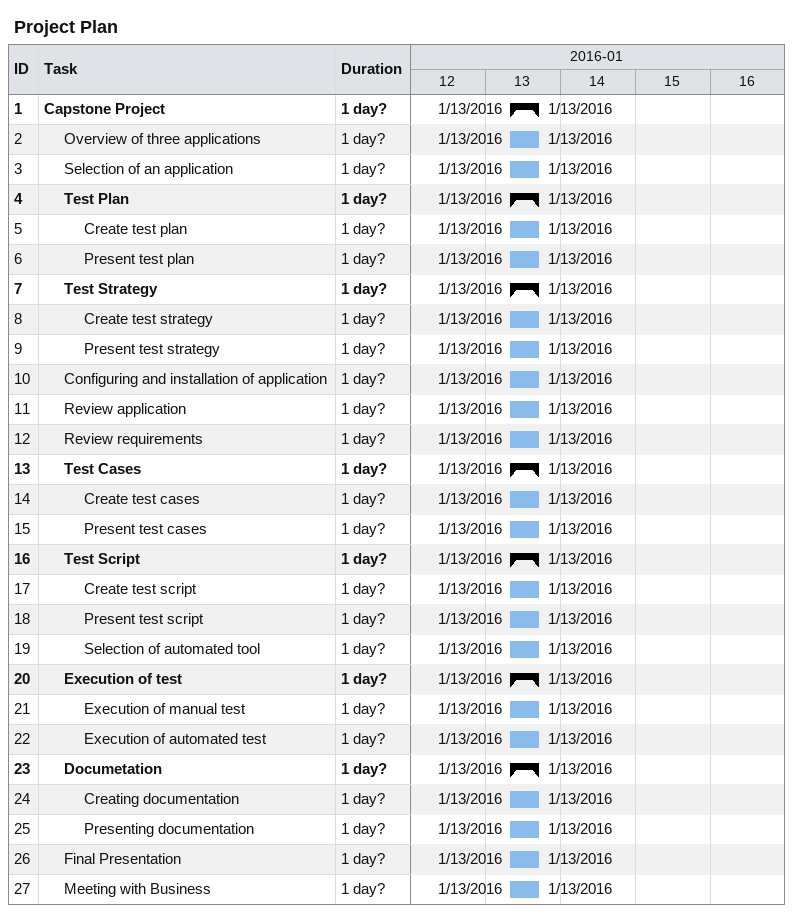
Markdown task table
Project Plan

| ID | Level | Task | Duration | Start | Finish |
|---|---|---|---|---|---|
| 1 | 1 | **Capstone Project** | 1d? | 2016-01-13 | 2016-01-13 |
| 2 | 2 | Overview of three applications | 1d? | 2016-01-13 | 2016-01-13 |
| 3 | 2 | Selection of an application | 1d? | 2016-01-13 | 2016-01-13 |
| 4 | 2 | **Test Plan** | 1d? | 2016-01-13 | 2016-01-13 |
| 5 | 3 | Create test plan | 1d? | 2016-01-13 | 2016-01-13 |
| 6 | 3 | Present test plan | 1d? | 2016-01-13 | 2016-01-13 |
| 7 | 2 | **Test Strategy** | 1d? | 2016-01-13 | 2016-01-13 |
| 8 | 3 | Create test strategy | 1d? | 2016-01-13 | 2016-01-13 |
| 9 | 3 | Present test strategy | 1d? | 2016-01-13 | 2016-01-13 |
| 10 | 2 | Configuring and installation of application | 1d? | 2016-01-13 | 2016-01-13 |
| 11 | 2 | Review application | 1d? | 2016-01-13 | 2016-01-13 |
| 12 | 2 | Review requirements | 1d? | 2016-01-13 | 2016-01-13 |
| 13 | 2 | **Test Cases** | 1d? | 2016-01-13 | 2016-01-13 |
| 14 | 3 | Create test cases | 1d? | 2016-01-13 | 2016-01-13 |
| 15 | 3 | Present test cases | 1d? | 2016-01-13 | 2016-01-13 |
| 16 | 2 | **Test Script** | 1d? | 2016-01-13 | 2016-01-13 |
| 17 | 3 | Create test script | 1d? | 2016-01-13 | 2016-01-13 |
| 18 | 3 | Present test script | 1d? | 2016-01-13 | 2016-01-13 |
| 19 | 3 | Selection of automated tool | 1d? | 2016-01-13 | 2016-01-13 |
| 20 | 2 | **Execution of test** | 1d? | 2016-01-13 | 2016-01-13 |
| 21 | 3 | Execution of manual test | 1d? | 2016-01-13 | 2016-01-13 |
| 22 | 3 | Execution of automated test | 1d? | 2016-01-13 | 2016-01-13 |
| 23 | 2 | **Documetation** | 1d? | 2016-01-13 | 2016-01-13 |
| 24 | 3 | Creating documentation | 1d? | 2016-01-13 | 2016-01-13 |
| 25 | 3 | Presenting documentation | 1d? | 2016-01-13 | 2016-01-13 |
| 26 | 2 | Final Presentation | 1d? | 2016-01-13 | 2016-01-13 |
| 27 | 2 | Meeting with Business | 1d? | 2016-01-13 | 2016-01-13 |
